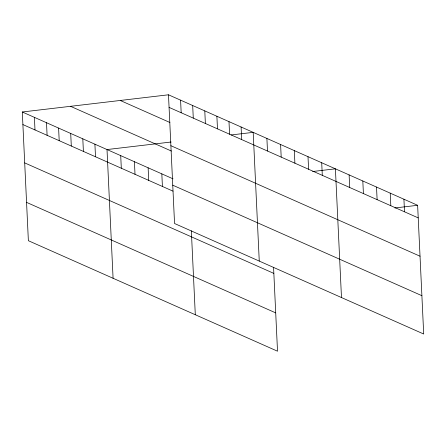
<?xml version="1.0" encoding="UTF-8"?>
<svg xmlns="http://www.w3.org/2000/svg" width="446" height="446" viewBox="0 0 446 446"><rect width="100%" height="100%" fill="white"/><g stroke="black" fill="none" stroke-linecap="round" stroke-linejoin="round"><path stroke-width="0.67" d="M273.56 267.243L277.518 351.208L28.371 240.701L22.3 111.985L168.482 94.792L417.629 205.299L423.7 334.015L174.553 223.513L168.482 94.792M171.125 142.012L107.012 149.555L113.083 278.276M231.139 134.954L253.194 132.362L259.26 261.083M312.668 171.504L335.409 168.828L341.48 297.549M394.888 207.97L417.629 205.299M169.073 107.38L418.225 217.888M120.242 100.467L169.92 122.499M170.885 145.703L420.032 256.21M70.54 106.31L171.442 151.066M22.3 111.985L173.037 178.84M172.747 185.19L421.894 295.692M22.891 124.573L173.003 191.15M24.703 162.896L273.85 273.398M26.565 202.378L275.712 312.886M403.925 199.217L404.522 211.805M390.222 193.14L390.819 205.729M376.519 187.064L377.115 199.652M362.815 180.987L363.412 193.575M349.112 174.91L349.709 187.498M321.705 162.751L322.302 175.339M308.002 156.674L308.599 169.263M294.299 150.597L294.895 163.186M280.601 144.521L281.192 157.109M266.898 138.438L267.488 151.032M241.091 126.999L241.682 139.587M228.988 121.63L229.584 134.218M216.89 116.261L217.481 128.849M204.786 110.892L205.377 123.481M192.683 105.524L193.28 118.118M191.34 230.777L195.298 314.742M180.585 100.16L181.176 112.749M161.826 173.868L162.416 186.456M148.122 167.791L148.713 180.379M134.419 161.708L135.01 174.297M120.715 155.632L121.306 168.22M94.909 144.186L95.505 156.775M82.805 138.817L83.402 151.411M70.708 133.454L71.299 146.043M58.604 128.086L59.201 140.674M46.501 122.717L47.098 135.305M34.403 117.348L34.994 129.942"/></g></svg>
